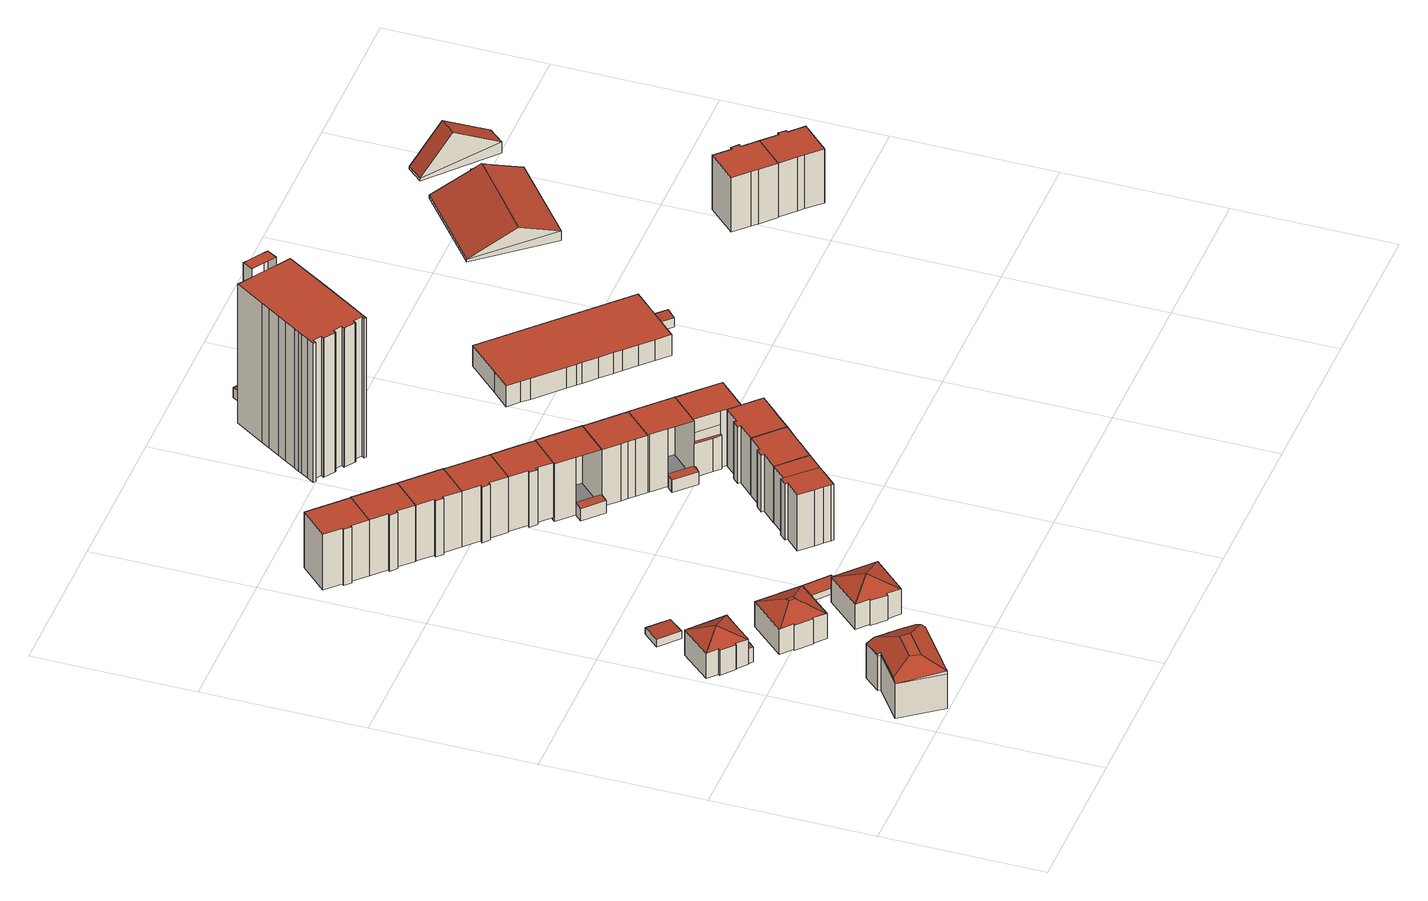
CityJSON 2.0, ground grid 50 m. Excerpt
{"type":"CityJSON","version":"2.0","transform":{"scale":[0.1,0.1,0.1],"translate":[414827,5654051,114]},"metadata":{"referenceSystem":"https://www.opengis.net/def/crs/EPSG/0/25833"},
"CityObjects":{
"building1":{"type":"Building","attributes":{"Dachtyp_tdc":"tdcFreeFormRoof","Gemeindeschluessel":14612000,"Dachneigung":27.38,"QualitaetDacherkennung":65,"Geometrietyp2DReferenz":"3000","measuredHeight":16.32,"function":"31001_9998","roofType":"5000"},"geometry":[{"type":"Solid","lod":"2","boundaries":[[[[0,1,2,3]],[[1,4,5,2]],[[4,6,7,5]],[[6,8,9,7]],[[8,10,11,9]],[[10,12,13,11]],[[12,14,15,13]],[[14,16,17,15]],[[16,18,19,17]],[[18,20,21,19]],[[20,22,23,21]],[[22,24,25,23]],[[24,0,3,25]],[[26,27,28,29,30,31,32]],[[33,34,30,29,35]],[[18,36,37,33,35,38,39]],[[27,40,41,42,43,44,39,38,28]],[[29,28,38,35]],[[18,39,44,20]],[[20,44,43,22]],[[22,43,42,24]],[[24,42,41,0]],[[0,41,40,1]],[[1,40,27,26,4]],[[12,34,33,37,14]],[[14,37,36,16]],[[16,36,18]],[[6,32,31,8]],[[4,26,32,6]],[[8,31,30,10]],[[10,30,34,12]],[[3,2,5,7,9,11,13,15,17,19,21,23,25]]]],"semantics":{"surfaces":[{"type":"WallSurface"},{"type":"RoofSurface"},{"type":"GroundSurface"}],"values":[[0,0,0,0,0,0,0,0,0,0,0,0,0,1,1,1,1,1,0,0,0,0,0,0,0,0,0,0,0,0,0,2]]}}]},
"building2":{"type":"Building","attributes":{"Gemeindeschluessel":14612000,"Geometrietyp2DReferenz":"3000","function":"31001_9998","roofType":"9999"},"children":["building2-1","building2-2"]},
"building2-1":{"type":"BuildingPart","attributes":{"Dachtyp_tdc":"tdcTentRoof","Dachneigung":28.35,"QualitaetDacherkennung":74,"Geometrietyp2DReferenz":"3000","measuredHeight":12.26,"roofType":"3500"},"parents":["building2"],"geometry":[{"type":"MultiSurface","lod":"2","boundaries":[[[45,46,47,48]],[[46,49,50,47]],[[49,51,52,50]],[[51,53,54,52]],[[53,55,56,54]],[[55,57,56]],[[58,59,60]],[[58,61,62,59]],[[61,63,64,62]],[[63,65,66,64]],[[65,45,48,66]],[[51,49,67]],[[53,51,67]],[[61,58,55,53,67]],[[49,46,45,65,63,61,67]],[[48,47,50,52,54,56,59,62,64,66]]],"semantics":{"surfaces":[{"type":"WallSurface"},{"type":"RoofSurface"},{"type":"GroundSurface"}],"values":[0,0,0,0,0,0,0,0,0,0,0,1,1,1,1,2]}}]},
"building2-2":{"type":"BuildingPart","attributes":{"Dachtyp_tdc":"tdcPolyFlatRoof","Dachneigung":0,"QualitaetDacherkennung":36,"Geometrietyp2DReferenz":"3000","measuredHeight":5.18,"roofType":"1000"},"parents":["building2"],"geometry":[{"type":"MultiSurface","lod":"2","boundaries":[[[68,69,70,71]],[[69,60,59,70]],[[57,68,71,56]],[[57,60,69,68]],[[71,70,59,56]]],"semantics":{"surfaces":[{"type":"WallSurface"},{"type":"RoofSurface"},{"type":"GroundSurface"}],"values":[0,0,0,1,2]}}]},
"building3":{"type":"Building","attributes":{"Dachtyp_tdc":"tdcPolyFlatRoof","Gemeindeschluessel":14612000,"Dachneigung":3.17,"QualitaetDacherkennung":68,"Geometrietyp2DReferenz":"3000","measuredHeight":2.6,"function":"31001_9998","roofType":"2100"},"geometry":[{"type":"Solid","lod":"2","boundaries":[[[[72,73,74,75]],[[73,76,77,74]],[[76,78,79,77]],[[78,72,75,79]],[[78,76,73,72]],[[75,74,77,79]]]],"semantics":{"surfaces":[{"type":"WallSurface"},{"type":"RoofSurface"},{"type":"GroundSurface"}],"values":[[0,0,0,0,1,2]]}}]},
"building4":{"type":"Building","attributes":{"Dachtyp_tdc":"tdcFreeFormRoof","Gemeindeschluessel":14612000,"Dachneigung":24.47,"QualitaetDacherkennung":80,"Geometrietyp2DReferenz":"3000","measuredHeight":12,"function":"31001_9998","roofType":"5000"},"geometry":[{"type":"Solid","lod":"2","boundaries":[[[[80,81,82,83]],[[81,84,85,82]],[[84,86,87,85]],[[86,88,89,87]],[[88,90,91,89]],[[90,92,93,91]],[[92,94,95,93]],[[94,80,83,95]],[[96,97,90,88,98]],[[92,97,96,99,100]],[[80,94,100,99,101,102,84,81]],[[101,98,88,86,102]],[[99,96,98,101]],[[92,90,97]],[[86,84,102]],[[94,92,100]],[[83,82,85,87,89,91,93,95]]]],"semantics":{"surfaces":[{"type":"WallSurface"},{"type":"RoofSurface"},{"type":"GroundSurface"}],"values":[[0,0,0,0,0,0,0,0,1,1,1,1,1,0,0,0,2]]}}]},
"building5":{"type":"Building","attributes":{"Dachtyp_tdc":"tdcTentRoof","Gemeindeschluessel":14612000,"Dachneigung":25.29,"QualitaetDacherkennung":81,"Geometrietyp2DReferenz":"3000","measuredHeight":12.24,"function":"31001_9998","roofType":"3500"},"geometry":[{"type":"Solid","lod":"2","boundaries":[[[[103,104,105,106]],[[104,107,108,105]],[[107,109,110,108]],[[109,111,112,110]],[[111,113,114,112]],[[113,115,116,114]],[[115,117,118,116]],[[117,103,106,118]],[[109,107,119]],[[111,109,119]],[[113,111,119]],[[107,104,103,117,115,113,119]],[[106,105,108,110,112,114,116,118]]]],"semantics":{"surfaces":[{"type":"WallSurface"},{"type":"RoofSurface"},{"type":"GroundSurface"}],"values":[[0,0,0,0,0,0,0,0,1,1,1,1,2]]}}]},
"building6":{"type":"Building","attributes":{"Dachtyp_tdc":"tdcPolyFlatRoof","Gemeindeschluessel":14612000,"Dachneigung":3.16,"QualitaetDacherkennung":81,"Geometrietyp2DReferenz":"3000","measuredHeight":2.35,"function":"31001_2463","roofType":"2100"},"geometry":[{"type":"Solid","lod":"2","boundaries":[[[[120,121,122,123]],[[121,124,125,122]],[[124,126,127,125]],[[126,120,123,127]],[[126,124,121,120]],[[123,122,125,127]]]],"semantics":{"surfaces":[{"type":"WallSurface"},{"type":"RoofSurface"},{"type":"GroundSurface"}],"values":[[0,0,0,0,1,2]]}}]},
"building7":{"type":"Building","attributes":{"Dachtyp_tdc":"tdcPolyFlatRoof","Gemeindeschluessel":14612000,"Dachneigung":0,"QualitaetDacherkennung":78,"Geometrietyp2DReferenz":"3000","measuredHeight":19.73,"function":"31001_9998","roofType":"1000"},"geometry":[{"type":"Solid","lod":"2","boundaries":[[[[128,129,130,131]],[[129,132,133,130]],[[132,134,135,133]],[[134,136,137,135]],[[136,138,139,137]],[[138,140,141,139]],[[140,142,143,141]],[[142,128,131,143]],[[142,140,138,136,134,132,129,128]],[[131,130,133,135,137,139,141,143]]]],"semantics":{"surfaces":[{"type":"WallSurface"},{"type":"RoofSurface"},{"type":"GroundSurface"}],"values":[[0,0,0,0,0,0,0,0,1,2]]}}]},
"building8":{"type":"Building","attributes":{"Dachtyp_tdc":"tdcPolyFlatRoof","Gemeindeschluessel":14612000,"Dachneigung":0,"QualitaetDacherkennung":79,"Geometrietyp2DReferenz":"3000","measuredHeight":19.75,"function":"31001_9998","roofType":"1000"},"geometry":[{"type":"Solid","lod":"2","boundaries":[[[[144,145,146,147]],[[145,148,131,146]],[[148,149,143,131]],[[149,150,151,143]],[[150,152,153,151]],[[152,154,155,153]],[[154,156,157,155]],[[156,144,147,157]],[[156,154,152,150,149,148,145,144]],[[147,146,131,143,151,153,155,157]]]],"semantics":{"surfaces":[{"type":"WallSurface"},{"type":"RoofSurface"},{"type":"GroundSurface"}],"values":[[0,0,0,0,0,0,0,0,1,2]]}}]},
"building9":{"type":"Building","attributes":{"Dachtyp_tdc":"tdcPolyFlatRoof","Gemeindeschluessel":14612000,"Dachneigung":0,"QualitaetDacherkennung":78,"Geometrietyp2DReferenz":"3000","measuredHeight":19.7,"function":"31001_9998","roofType":"1000"},"geometry":[{"type":"Solid","lod":"2","boundaries":[[[[152,150,158,159]],[[150,160,161,158]],[[160,162,163,161]],[[162,164,165,163]],[[164,166,167,165]],[[166,168,169,167]],[[168,170,171,169]],[[170,152,159,171]],[[170,168,166,164,162,160,150,152]],[[159,158,161,163,165,167,169,171]]]],"semantics":{"surfaces":[{"type":"WallSurface"},{"type":"RoofSurface"},{"type":"GroundSurface"}],"values":[[0,0,0,0,0,0,0,0,1,2]]}}]},
"building10":{"type":"Building","attributes":{"Dachtyp_tdc":"tdcPolyFlatRoof","Gemeindeschluessel":14612000,"Dachneigung":0,"QualitaetDacherkennung":78,"Geometrietyp2DReferenz":"3000","measuredHeight":19.64,"function":"31001_9998","roofType":"1000"},"geometry":[{"type":"Solid","lod":"2","boundaries":[[[[172,173,174,161]],[[173,175,176,174]],[[175,177,178,176]],[[177,179,180,178]],[[179,181,182,180]],[[181,183,184,182]],[[183,185,163,184]],[[185,172,161,163]],[[185,183,181,179,177,175,173,172]],[[161,174,176,178,180,182,184,163]]]],"semantics":{"surfaces":[{"type":"WallSurface"},{"type":"RoofSurface"},{"type":"GroundSurface"}],"values":[[0,0,0,0,0,0,0,0,1,2]]}}]},
"building11":{"type":"Building","attributes":{"Gemeindeschluessel":14612000,"Geometrietyp2DReferenz":"3000","function":"31001_9998","roofType":"9999"},"children":["building11-1","building11-2"]},
"building11-1":{"type":"BuildingPart","attributes":{"Dachtyp_tdc":"tdcPolyFlatRoof","Dachneigung":0,"QualitaetDacherkennung":71,"Geometrietyp2DReferenz":"3000","measuredHeight":19.78,"roofType":"1000"},"parents":["building11"],"geometry":[{"type":"MultiSurface","lod":"2","boundaries":[[[186,187,188,189]],[[187,190,191,188]],[[190,192,193,191]],[[192,194,195,193]],[[194,196,197,195]],[[196,198,199,197]],[[198,200,201,199]],[[200,202,203,201]],[[202,204,205,203]],[[204,206,207,205]],[[206,204,202,200,198,196,194,192,190,187,186]],[[189,188,191,193,195,197,199,201,203,205,207]]],"semantics":{"surfaces":[{"type":"WallSurface"},{"type":"RoofSurface"},{"type":"GroundSurface"}],"values":[0,0,0,0,0,0,0,0,0,0,1,2]}}]},
"building11-2":{"type":"BuildingPart","attributes":{"Dachtyp_tdc":"tdcPolyFlatRoof","Dachneigung":0,"QualitaetDacherkennung":67,"Geometrietyp2DReferenz":"3000","measuredHeight":19.78,"roofType":"1000"},"parents":["building11"],"geometry":[{"type":"MultiSurface","lod":"2","boundaries":[[[206,208,209,207]],[[208,210,211,209]],[[210,186,189,211]],[[186,210,208,206]],[[207,209,211,189]]],"semantics":{"surfaces":[{"type":"WallSurface"},{"type":"RoofSurface"},{"type":"GroundSurface"}],"values":[0,0,0,1,2]}}]},
"building12":{"type":"Building","attributes":{"Dachtyp_tdc":"tdcPolyFlatRoof","Gemeindeschluessel":14612000,"Dachneigung":0,"QualitaetDacherkennung":65,"Geometrietyp2DReferenz":"3000","measuredHeight":4.63,"function":"31001_9998","roofType":"1000"},"geometry":[{"type":"Solid","lod":"2","boundaries":[[[[212,213,214,215]],[[213,216,217,214]],[[216,218,219,217]],[[218,220,221,219]],[[220,222,223,221]],[[222,224,225,223]],[[224,226,227,225]],[[226,228,229,227]],[[228,230,231,229]],[[230,232,233,231]],[[232,234,235,233]],[[234,236,237,235]],[[236,212,215,237]],[[236,234,232,230,228,226,224,222,220,218,216,213,212]],[[215,214,217,219,221,223,225,227,229,231,233,235,237]]]],"semantics":{"surfaces":[{"type":"WallSurface"},{"type":"RoofSurface"},{"type":"GroundSurface"}],"values":[[0,0,0,0,0,0,0,0,0,0,0,0,0,1,2]]}}]},
"building13":{"type":"Building","attributes":{"Dachtyp_tdc":"tdcPolyFlatRoof","Gemeindeschluessel":14612000,"Dachneigung":0,"QualitaetDacherkennung":77,"Geometrietyp2DReferenz":"3000","measuredHeight":19.29,"function":"31001_9998","roofType":"1000"},"geometry":[{"type":"Solid","lod":"2","boundaries":[[[[238,239,240,241]],[[239,242,243,240]],[[242,244,245,243]],[[244,246,247,245]],[[246,175,248,247]],[[175,173,249,248]],[[173,250,251,249]],[[250,252,253,251]],[[252,254,255,253]],[[254,238,241,255]],[[254,252,250,173,175,246,244,242,239,238]],[[241,240,243,245,247,248,249,251,253,255]]]],"semantics":{"surfaces":[{"type":"WallSurface"},{"type":"RoofSurface"},{"type":"GroundSurface"}],"values":[[0,0,0,0,0,0,0,0,0,0,1,2]]}}]},
"building14":{"type":"Building","attributes":{"Gemeindeschluessel":14612000,"Geometrietyp2DReferenz":"3000","function":"31001_9998","roofType":"9999"},"children":["building14-1","building14-2"]},
"building14-1":{"type":"BuildingPart","attributes":{"Dachtyp_tdc":"tdcPolyFlatRoof","Dachneigung":0,"QualitaetDacherkennung":75,"Geometrietyp2DReferenz":"3000","measuredHeight":20.2,"roofType":"1000"},"parents":["building14"],"geometry":[{"type":"MultiSurface","lod":"2","boundaries":[[[256,257,258,259,260]],[[261,262,263]],[[261,264,265,262]],[[264,266,267,265]],[[266,268,269,267]],[[268,256,260,269]],[[268,266,264,261,257,256]],[[260,259,262,265,267,269]]],"semantics":{"surfaces":[{"type":"WallSurface"},{"type":"RoofSurface"},{"type":"GroundSurface"}],"values":[0,0,0,0,0,0,1,2]}}]},
"building14-2":{"type":"BuildingPart","attributes":{"Dachtyp_tdc":"tdcPolyFlatRoof","Dachneigung":0,"QualitaetDacherkennung":64,"Geometrietyp2DReferenz":"3000","measuredHeight":4.3,"roofType":"1000"},"parents":["building14"],"geometry":[{"type":"MultiSurface","lod":"2","boundaries":[[[258,270,271,259]],[[270,272,273,271]],[[272,263,262,273]],[[272,270,258,263]],[[262,259,271,273]]],"semantics":{"surfaces":[{"type":"WallSurface"},{"type":"RoofSurface"},{"type":"GroundSurface"}],"values":[0,0,0,1,2]}}]},
"building15":{"type":"Building","attributes":{"Dachtyp_tdc":"tdcPolyFlatRoof","Gemeindeschluessel":14612000,"Dachneigung":0,"QualitaetDacherkennung":75,"Geometrietyp2DReferenz":"3000","measuredHeight":20.03,"function":"31001_9998","roofType":"1000"},"geometry":[{"type":"Solid","lod":"2","boundaries":[[[[274,275,276,277]],[[275,278,279,276]],[[278,280,281,279]],[[280,282,283,281]],[[282,284,285,283]],[[284,286,287,285]],[[286,210,288,287]],[[210,208,289,288]],[[208,290,291,289]],[[290,274,277,291]],[[290,208,210,286,284,282,280,278,275,274]],[[277,276,279,281,283,285,287,288,289,291]]]],"semantics":{"surfaces":[{"type":"WallSurface"},{"type":"RoofSurface"},{"type":"GroundSurface"}],"values":[[0,0,0,0,0,0,0,0,0,0,1,2]]}}]},
"building16":{"type":"Building","attributes":{"Dachtyp_tdc":"tdcPolyFlatRoof","Gemeindeschluessel":14612000,"Dachneigung":0,"QualitaetDacherkennung":73,"Geometrietyp2DReferenz":"3000","measuredHeight":20.15,"function":"31001_9998","roofType":"1000"},"geometry":[{"type":"Solid","lod":"2","boundaries":[[[[292,293,294,295]],[[293,296,297,294]],[[296,298,259,297]],[[298,299,260,259]],[[299,300,301,260]],[[300,302,303,301]],[[302,292,295,303]],[[302,300,299,298,296,293,292]],[[295,294,297,259,260,301,303]]]],"semantics":{"surfaces":[{"type":"WallSurface"},{"type":"RoofSurface"},{"type":"GroundSurface"}],"values":[[0,0,0,0,0,0,0,1,2]]}}]},
"building17":{"type":"Building","attributes":{"Gemeindeschluessel":14612000,"Geometrietyp2DReferenz":"3000","function":"31001_9998","roofType":"9999"},"children":["building17-1","building17-2"]},
"building17-1":{"type":"BuildingPart","attributes":{"Dachtyp_tdc":"tdcPolyFlatRoof","Dachneigung":0,"QualitaetDacherkennung":64,"Geometrietyp2DReferenz":"3000","measuredHeight":4.33,"roofType":"1000"},"parents":["building17"],"geometry":[{"type":"MultiSurface","lod":"2","boundaries":[[[304,305,306,307]],[[305,308,309,306]],[[308,310,311,309]],[[312,313,314,315]],[[313,316,317,314]],[[316,304,307,317]],[[316,313,312,310,308,305,304]],[[307,306,309,311,315,314,317]]],"semantics":{"surfaces":[{"type":"WallSurface"},{"type":"RoofSurface"},{"type":"GroundSurface"}],"values":[0,0,0,0,0,0,1,2]}}]},
"building17-2":{"type":"BuildingPart","attributes":{"Dachtyp_tdc":"tdcPolyFlatRoof","Dachneigung":0,"QualitaetDacherkennung":74,"Geometrietyp2DReferenz":"3000","measuredHeight":20.21,"roofType":"1000"},"parents":["building17"],"geometry":[{"type":"MultiSurface","lod":"2","boundaries":[[[318,319,315,320]],[[319,312,315]],[[321,311,310]],[[321,322,323,311]],[[322,324,325,323]],[[324,326,327,325]],[[326,318,320,327]],[[326,324,322,321,319,318]],[[320,315,311,323,325,327]]],"semantics":{"surfaces":[{"type":"WallSurface"},{"type":"RoofSurface"},{"type":"GroundSurface"}],"values":[0,0,0,0,0,0,0,1,2]}}]},
"building18":{"type":"Building","attributes":{"Dachtyp_tdc":"tdcPolyFlatRoof","Gemeindeschluessel":14612000,"Dachneigung":0,"QualitaetDacherkennung":73,"Geometrietyp2DReferenz":"3000","measuredHeight":20.01,"function":"31001_9998","roofType":"1000"},"geometry":[{"type":"Solid","lod":"2","boundaries":[[[[280,328,329,281]],[[328,330,331,329]],[[330,332,333,331]],[[332,334,335,333]],[[334,336,337,335]],[[336,338,339,337]],[[338,340,341,339]],[[340,342,343,341]],[[342,344,345,343]],[[344,346,347,345]],[[346,282,283,347]],[[282,280,281,283]],[[282,346,344,342,340,338,336,334,332,330,328,280]],[[281,329,331,333,335,337,339,341,343,345,347,283]]]],"semantics":{"surfaces":[{"type":"WallSurface"},{"type":"RoofSurface"},{"type":"GroundSurface"}],"values":[[0,0,0,0,0,0,0,0,0,0,0,0,1,2]]}}]},
"building19":{"type":"Building","attributes":{"Dachtyp_tdc":"tdcPolyFlatRoof","Gemeindeschluessel":14612000,"Dachneigung":0,"QualitaetDacherkennung":66,"Geometrietyp2DReferenz":"3000","measuredHeight":4.85,"function":"31001_9998","roofType":"1000"},"geometry":[{"type":"Solid","lod":"2","boundaries":[[[[348,349,350,351]],[[349,352,353,350]],[[352,354,355,353]],[[354,356,357,355]],[[356,358,359,357]],[[358,360,361,359]],[[360,362,363,361]],[[362,364,365,363]],[[364,366,367,365]],[[366,368,369,367]],[[368,370,371,369]],[[370,372,373,371]],[[372,348,351,373]],[[372,370,368,366,364,362,360,358,356,354,352,349,348]],[[351,350,353,355,357,359,361,363,365,367,369,371,373]]]],"semantics":{"surfaces":[{"type":"WallSurface"},{"type":"RoofSurface"},{"type":"GroundSurface"}],"values":[[0,0,0,0,0,0,0,0,0,0,0,0,0,1,2]]}}]},
"building20":{"type":"Building","attributes":{"Gemeindeschluessel":14612000,"Geometrietyp2DReferenz":"3000","function":"31001_9998","roofType":"9999"},"children":["building20-1","building20-2"]},
"building20-1":{"type":"BuildingPart","attributes":{"Dachtyp_tdc":"tdcPolyFlatRoof","Dachneigung":0,"QualitaetDacherkennung":3,"Geometrietyp2DReferenz":"3000","measuredHeight":11.85,"roofType":"1000"},"parents":["building20"],"geometry":[{"type":"MultiSurface","lod":"2","boundaries":[[[374,375,376,377]],[[375,378,379,376]],[[378,380,381,379]],[[380,382,383,381]],[[380,378,375,374,382]],[[383,377,376,379,381]]],"semantics":{"surfaces":[{"type":"WallSurface"},{"type":"RoofSurface"},{"type":"GroundSurface"}],"values":[0,0,0,0,1,2]}}]},
"building20-2":{"type":"BuildingPart","attributes":{"Dachtyp_tdc":"tdcPolyFlatRoof","Dachneigung":0,"QualitaetDacherkennung":74,"Geometrietyp2DReferenz":"3000","measuredHeight":19.98,"roofType":"1000"},"parents":["building20"],"geometry":[{"type":"MultiSurface","lod":"2","boundaries":[[[384,338,385,386]],[[338,336,387,385]],[[336,388,374,377,387]],[[389,390,391,383,382]],[[390,384,386,391]],[[390,389,388,336,338,384]],[[386,385,387,377,383,391]]],"semantics":{"surfaces":[{"type":"WallSurface"},{"type":"RoofSurface"},{"type":"GroundSurface"}],"values":[0,0,0,0,0,1,2]}}]},
"building21":{"type":"Building","attributes":{"Gemeindeschluessel":14612000,"Geometrietyp2DReferenz":"3000","function":"31001_9998","roofType":"9999"},"children":["building21-1","building21-2","building21-3"]},
"building21-1":{"type":"BuildingPart","attributes":{"Dachtyp_tdc":"tdcPolyFlatRoof","Dachneigung":0,"QualitaetDacherkennung":25,"Geometrietyp2DReferenz":"3000","measuredHeight":51.94,"roofType":"1000"},"parents":["building21"],"geometry":[{"type":"MultiSurface","lod":"2","boundaries":[[[392,393,394,395,396]],[[393,397,398,394]],[[397,399,398]],[[400,401,402]],[[400,403,404,401]],[[403,405,406,407,404]],[[403,400,397,393,392,405]],[[407,395,394,398,401,404]]],"semantics":{"surfaces":[{"type":"WallSurface"},{"type":"RoofSurface"},{"type":"GroundSurface"}],"values":[0,0,0,0,0,0,1,2]}}]},
"building21-2":{"type":"BuildingPart","attributes":{"Dachtyp_tdc":"tdcPolyFlatRoof","Dachneigung":0,"QualitaetDacherkennung":38,"Geometrietyp2DReferenz":"3000","measuredHeight":3.44,"roofType":"1000"},"parents":["building21"],"geometry":[{"type":"MultiSurface","lod":"2","boundaries":[[[399,408,409,398]],[[408,410,411,409]],[[410,402,401,411]],[[402,410,408,399]],[[398,409,411,401]]],"semantics":{"surfaces":[{"type":"WallSurface"},{"type":"RoofSurface"},{"type":"GroundSurface"}],"values":[0,0,0,1,2]}}]},
"building21-3":{"type":"BuildingPart","attributes":{"Dachtyp_tdc":"tdcPolyFlatRoof","Dachneigung":0,"QualitaetDacherkennung":41,"Geometrietyp2DReferenz":"3000","measuredHeight":49.07,"roofType":"1000"},"parents":["building21"],"geometry":[{"type":"MultiSurface","lod":"2","boundaries":[[[406,412,413,407]],[[412,414,415,413]],[[414,416,417,415]],[[416,418,419,417]],[[418,420,421,419]],[[420,422,423,421]],[[422,424,425,423]],[[424,426,427,425]],[[426,428,429,427]],[[428,430,431,429]],[[430,432,433,431]],[[432,434,435,433]],[[434,436,437,435]],[[436,438,439,437]],[[438,440,441,439]],[[440,442,443,441]],[[442,444,445,443]],[[444,446,447,445]],[[446,448,449,447]],[[448,450,451,449]],[[450,452,453,451]],[[452,454,455,453]],[[454,456,457,455]],[[456,458,459,457]],[[458,460,461,459]],[[460,462,463,461]],[[462,464,465,463]],[[464,466,467,465]],[[466,468,469,467]],[[468,470,471,469]],[[470,472,473,471]],[[472,396,395,473]],[[396,472,470,468,466,464,462,460,458,456,454,452,450,448,446,444,442,440,438,436,434,432,430,428,426,424,422,420,418,416,414,412,406]],[[407,413,415,417,419,421,423,425,427,429,431,433,435,437,439,441,443,445,447,449,451,453,455,457,459,461,463,465,467,469,471,473,395]]],"semantics":{"surfaces":[{"type":"WallSurface"},{"type":"RoofSurface"},{"type":"GroundSurface"}],"values":[0,0,0,0,0,0,0,0,0,0,0,0,0,0,0,0,0,0,0,0,0,0,0,0,0,0,0,0,0,0,0,0,1,2]}}]},
"building22":{"type":"Building","attributes":{"Gemeindeschluessel":14612000,"Geometrietyp2DReferenz":"3000","function":"31001_9998","roofType":"9999"},"children":["building22-1","building22-2"]},
"building22-1":{"type":"BuildingPart","attributes":{"Dachtyp_tdc":"tdcPolyFlatRoof","Dachneigung":0,"QualitaetDacherkennung":72,"Geometrietyp2DReferenz":"3000","measuredHeight":7.28,"roofType":"1000"},"parents":["building22"],"geometry":[{"type":"MultiSurface","lod":"2","boundaries":[[[474,475,476,477]],[[475,478,476]],[[479,480,481,482,483]],[[480,484,485,481]],[[484,486,487,485]],[[486,488,489,487]],[[488,490,491,489]],[[490,492,493,491]],[[492,494,495,493]],[[494,496,497,495]],[[496,498,499,497]],[[498,500,501,499]],[[500,502,503,501]],[[502,504,505,503]],[[504,506,507,505]],[[506,508,509,507]],[[508,474,477,509]],[[508,506,504,502,500,498,496,494,492,490,488,486,484,480,479,475,474]],[[477,476,482,481,485,487,489,491,493,495,497,499,501,503,505,507,509]]],"semantics":{"surfaces":[{"type":"WallSurface"},{"type":"RoofSurface"},{"type":"GroundSurface"}],"values":[0,0,0,0,0,0,0,0,0,0,0,0,0,0,0,0,0,1,2]}}]},
"building22-2":{"type":"BuildingPart","attributes":{"Dachtyp_tdc":"tdcPolyFlatRoof","Dachneigung":5,"QualitaetDacherkennung":52,"Geometrietyp2DReferenz":"3000","measuredHeight":3.48,"roofType":"2100"},"parents":["building22"],"geometry":[{"type":"MultiSurface","lod":"2","boundaries":[[[478,510,511,476]],[[510,512,513,511]],[[512,514,515,513]],[[512,510,478,483,516,514]],[[515,517,482,476,511,513]],[[514,516,517,515]],[[516,483,482,517]]],"semantics":{"surfaces":[{"type":"WallSurface"},{"type":"RoofSurface"},{"type":"GroundSurface"}],"values":[0,0,0,1,2,0,0]}}]},
"building23":{"type":"Building","attributes":{"Dachtyp_tdc":"tdcFreeFormRoof","Gemeindeschluessel":14612000,"Dachneigung":24.59,"QualitaetDacherkennung":37,"Geometrietyp2DReferenz":"3000","measuredHeight":8.02,"function":"31001_2000","roofType":"5000"},"geometry":[{"type":"Solid","lod":"2","boundaries":[[[[518,519,520,521]],[[519,522,523,520]],[[522,524,525,523]],[[524,526,527,525]],[[526,528,529,527]],[[528,518,521,529]],[[530,531,528,526,524]],[[522,519,518,531,530]],[[518,528,531]],[[524,522,530]],[[521,520,523,525,527,529]]]],"semantics":{"surfaces":[{"type":"WallSurface"},{"type":"RoofSurface"},{"type":"GroundSurface"}],"values":[[0,0,0,0,0,0,1,1,0,0,2]]}}]},
"building24":{"type":"Building","attributes":{"Dachtyp_tdc":"tdcPolyFlatRoof","Gemeindeschluessel":14612000,"Dachneigung":0,"QualitaetDacherkennung":71,"Geometrietyp2DReferenz":"3000","measuredHeight":19.25,"function":"31001_9998","roofType":"1000"},"geometry":[{"type":"Solid","lod":"2","boundaries":[[[[532,533,534,535]],[[533,536,537,534]],[[536,538,539,537]],[[538,540,541,539]],[[540,542,543,541]],[[542,544,545,543]],[[544,546,547,545]],[[546,548,549,547]],[[548,550,551,549]],[[550,532,535,551]],[[550,548,546,544,542,540,538,536,533,532]],[[535,534,537,539,541,543,545,547,549,551]]]],"semantics":{"surfaces":[{"type":"WallSurface"},{"type":"RoofSurface"},{"type":"GroundSurface"}],"values":[[0,0,0,0,0,0,0,0,0,0,1,2]]}}]},
"building25":{"type":"Building","attributes":{"Dachtyp_tdc":"tdcPolyFlatRoof","Gemeindeschluessel":14612000,"Dachneigung":0,"QualitaetDacherkennung":76,"Geometrietyp2DReferenz":"3000","measuredHeight":19,"function":"31001_9998","roofType":"1000"},"geometry":[{"type":"Solid","lod":"2","boundaries":[[[[552,553,554,555]],[[553,556,557,554]],[[556,558,559,557]],[[558,560,561,559]],[[560,562,563,561]],[[562,546,564,563]],[[546,544,565,564]],[[544,566,567,565]],[[566,568,569,567]],[[568,552,555,569]],[[568,566,544,546,562,560,558,556,553,552]],[[555,554,557,559,561,563,564,565,567,569]]]],"semantics":{"surfaces":[{"type":"WallSurface"},{"type":"RoofSurface"},{"type":"GroundSurface"}],"values":[[0,0,0,0,0,0,0,0,0,0,1,2]]}}]},
"building26":{"type":"Building","attributes":{"Dachtyp_tdc":"tdcPolyFlatRoof","Gemeindeschluessel":14612000,"Dachneigung":4.16,"QualitaetDacherkennung":71,"Geometrietyp2DReferenz":"3000","measuredHeight":4.08,"function":"31001_2000","roofType":"2100"},"geometry":[{"type":"Solid","lod":"2","boundaries":[[[[570,571,572,573]],[[571,574,575,572]],[[574,576,577,575]],[[576,570,573,577]],[[576,574,571,570]],[[573,572,575,577]]]],"semantics":{"surfaces":[{"type":"WallSurface"},{"type":"RoofSurface"},{"type":"GroundSurface"}],"values":[[0,0,0,0,1,2]]}}]},
"building27":{"type":"Building","attributes":{"Dachtyp_tdc":"tdcGableRoof","Gemeindeschluessel":14612000,"Dachneigung":31.09,"QualitaetDacherkennung":3,"Geometrietyp2DReferenz":"3000","measuredHeight":13.2,"function":"31001_2000","roofType":"3100"},"geometry":[{"type":"Solid","lod":"2","boundaries":[[[[578,579,580,581]],[[579,582,583,580]],[[582,584,585,583]],[[584,578,581,585]],[[582,579,586]],[[578,584,587]],[[579,578,587,586]],[[584,582,586,587]],[[581,580,583,585]]]],"semantics":{"surfaces":[{"type":"WallSurface"},{"type":"RoofSurface"},{"type":"GroundSurface"}],"values":[[0,0,0,0,0,0,1,1,2]]}}]}
},
"vertices":[
[248,178,132],[273,155,132],[273,155,10],[248,178,10],[269,126,132],[269,126,10],[133,27,132],[133,27,10],[111,11,132],[111,11,10],[101,3,132],[101,3,10],[12,125,132],[12,125,10],[120,205,132],[120,205,10],[115,213,132],[115,213,10],[159,261,132],[159,261,10],[208,216,132],[208,216,10],[210,217,132],[210,217,10],[250,180,132],[250,180,10],[269,126,143],[270,139,148],[193,142,173],[112,83,173],[101,3,143],[111,11,143],[133,27,143],[25,135,143],[12,125,133],[95,113,173],[115,213,138],[120,205,143],[168,168,173],[178,243,145],[273,155,142],[248,178,143],[250,180,141],[210,217,143],[208,216,144],
[36,651,98],[39,655,100],[39,655,11],[36,651,11],[10,681,100],[10,681,11],[91,772,100],[91,772,11],[190,683,101],[190,683,11],[143,631,101],[143,631,11],[143,631,63],[110,594,101],[110,594,11],[110,594,63],[107,591,101],[107,591,11],[78,619,101],[78,619,11],[75,616,98],[75,616,11],[99,682,133],
[157,618,63],[124,582,63],[124,582,11],[157,618,11],
[104,859,34],[148,908,31],[148,908,8],[104,859,8],[206,855,31],[206,855,8],[163,806,34],[163,806,8],
[254,450,99],[210,491,99],[210,491,11],[254,450,11],[213,494,101],[213,494,11],[179,524,99],[179,524,11],[276,630,100],[276,630,11],[386,529,100],[386,529,11],[290,422,99],[290,422,11],[256,453,101],[256,453,11],[296,522,130],[386,528,100],[279,538,130],[287,515,131],[288,424,101],[272,528,131],[182,522,101],
[386,328,98],[389,331,100],[389,331,11],[386,328,11],[355,362,99],[355,362,11],[451,465,99],[451,465,11],[558,366,100],[558,366,11],[462,263,100],[462,263,11],[429,294,100],[429,294,11],[425,290,98],[425,290,11],[457,364,133],
[391,555,31],[424,594,33],[424,594,10],[391,555,10],[539,496,33],[539,496,10],[506,458,31],[506,458,10],
[147,1720,204],[106,1761,204],[106,1761,7],[147,1720,7],[101,1756,204],[101,1756,7],[83,1773,204],[83,1773,7],[88,1778,204],[88,1778,7],[44,1822,204],[44,1822,7],[123,1903,204],[123,1903,7],[227,1802,204],[227,1802,7],
[185,1673,205],[190,1679,205],[190,1679,7],[185,1673,7],[147,1720,205],[227,1802,205],[330,1701,205],[330,1701,7],[251,1620,205],[251,1620,7],[209,1661,205],[209,1661,7],[204,1656,205],[204,1656,7],
[330,1701,8],[251,1620,8],[433,1601,205],[433,1601,8],[353,1519,205],[353,1519,8],[310,1561,205],[310,1561,8],[305,1556,205],[305,1556,8],[287,1573,205],[287,1573,8],[292,1579,205],[292,1579,8],
[433,1601,204],[537,1499,204],[537,1499,8],[458,1418,204],[458,1418,8],[414,1461,204],[414,1461,8],[408,1454,204],[408,1454,8],[389,1472,204],[389,1472,8],[395,1478,204],[395,1478,8],[353,1519,204],
[781,613,204],[767,598,204],[767,598,6],[781,613,6],[722,552,204],[722,552,6],[717,557,204],[717,557,6],[700,574,204],[700,574,6],[680,593,204],[680,593,6],[642,631,204],[642,631,6],[685,674,204],[685,674,6],[679,680,204],[679,680,6],[697,699,204],[697,699,6],[702,694,204],[702,694,6],
[744,736,204],[744,736,6],[824,657,204],[824,657,6],
[600,1438,56],[537,1499,56],[537,1499,10],[600,1438,10],[433,1601,56],[433,1601,10],[330,1701,56],[330,1701,10],[227,1802,56],[227,1802,10],[288,1865,56],[288,1865,10],[446,1711,56],[446,1711,10],[440,1704,56],[440,1704,10],[486,1659,56],[486,1659,10],[493,1666,56],[493,1666,10],[662,1501,56],[662,1501,10],[700,1465,56],[700,1465,10],[638,1401,56],[638,1401,10],
[524,1354,204],[519,1358,204],[519,1358,11],[524,1354,11],[514,1351,204],[514,1351,11],[495,1369,204],[495,1369,11],[501,1375,204],[501,1375,11],[458,1418,11],[537,1499,11],[600,1438,204],[600,1438,11],[638,1401,204],[638,1401,11],[558,1320,204],[558,1320,11],
[742,1299,205],[658,1213,205],[658,1213,46],[658,1213,3],[742,1299,3],[600,1269,205],[600,1269,3],[600,1269,46],[553,1314,205],[553,1314,3],[558,1320,205],[558,1320,3],[638,1401,205],[638,1401,3],
[636,1191,46],[636,1191,3],[578,1247,46],[578,1247,3],
[779,784,204],[798,803,204],[798,803,4],[779,784,4],[803,798,204],[803,798,4],[843,838,204],[843,838,4],[925,759,204],[925,759,4],[882,716,204],[882,716,4],[867,700,204],[867,700,4],[824,657,4],[744,736,4],[785,778,204],[785,778,4],
[733,1139,204],[717,1155,204],[717,1155,3],[733,1139,3],[701,1170,204],[701,1170,3],[658,1213,204],[742,1299,204],[845,1199,204],[845,1199,3],[761,1112,204],[761,1112,3],
[784,1048,46],[786,1050,46],[786,1050,2],[784,1048,2],[798,1063,46],[798,1063,2],[805,1069,46],[805,1069,2],[864,1011,46],[860,1006,46],[860,1006,2],[864,1011,2],[843,990,46],[843,990,2],
[949,1098,205],[864,1011,205],[949,1098,2],[805,1069,205],[765,1108,205],[765,1108,2],[761,1112,205],[761,1112,2],[845,1199,205],[845,1199,2],
[886,882,204],[886,882,4],[880,888,204],[880,888,4],[898,906,204],[898,906,4],[904,900,204],[904,900,4],[945,942,204],[945,942,4],[976,912,204],[976,912,4],[1004,885,204],[1004,885,4],[1027,863,204],[1027,863,4],[984,819,204],[984,819,4],[967,803,204],[967,803,4],
[949,1098,57],[845,1199,57],[845,1199,8],[949,1098,8],[742,1299,57],[742,1299,8],[638,1401,57],[638,1401,8],[700,1465,57],[700,1465,8],[824,1343,57],[824,1343,8],[818,1336,57],[818,1336,8],[835,1319,57],[835,1319,8],[842,1325,57],[842,1325,8],[906,1263,57],[906,1263,8],[1012,1160,57],[1012,1160,8],[1118,1057,57],[1118,1057,8],[1056,994,57],[1056,994,8],
[932,957,123],[926,951,123],[926,951,5],[932,957,5],[906,970,123],[906,970,5],[864,1011,123],[864,1011,5],[871,1018,123],[871,1018,5],
[1056,994,204],[976,912,5],[1056,994,5],[945,942,5],[932,957,204],[871,1018,204],[949,1098,204],[949,1098,5],
[719,2264,529],[739,2295,529],[739,2295,9],[719,2264,9],[719,2264,500],[750,2288,529],[750,2288,9],[750,2288,44],[801,2255,529],[801,2255,9],[801,2255,44],[812,2248,529],[812,2248,9],[792,2217,529],[792,2217,500],[792,2217,9],
[783,2340,44],[783,2340,9],[834,2307,44],[834,2307,9],
[835,2190,500],[835,2190,9],[736,2036,500],[736,2036,9],[716,2005,500],[716,2005,9],[695,1972,500],[695,1972,9],[650,1903,500],[650,1903,9],[644,1907,500],[644,1907,9],[650,1916,500],[650,1916,9],[625,1931,500],[625,1931,9],[619,1923,500],[619,1923,9],[617,1924,500],[617,1924,9],[587,1944,500],[587,1944,9],[585,1945,500],[585,1945,9],[591,1954,500],[591,1954,9],[566,1970,500],[566,1970,9],[560,1961,500],[560,1961,9],[558,1962,500],[558,1962,9],[525,1983,500],[525,1983,9],[524,1984,500],[524,1984,9],[530,1994,500],[530,1994,9],[506,2009,500],[506,2009,9],[500,1999,500],[500,1999,9],[492,2004,500],[492,2004,9],[506,2025,500],[506,2025,9],[520,2048,500],[520,2048,9],[527,2059,500],[527,2059,9],[538,2075,500],[538,2075,9],[559,2109,500],[559,2109,9],[576,2135,500],[576,2135,9],[599,2171,500],[599,2171,9],[617,2198,500],[617,2198,9],[677,2291,500],[677,2291,9],
[1500,1396,85],[1461,1355,85],[1461,1355,12],[1500,1396,12],[1461,1355,47],[1434,1327,85],[1357,1248,85],[1357,1248,12],[1434,1327,12],[1434,1327,44],[1320,1283,85],[1320,1283,12],[1283,1319,85],[1283,1319,12],[1248,1354,85],[1248,1354,12],[1227,1374,85],[1227,1374,12],[1194,1406,85],[1194,1406,12],[1156,1442,85],[1156,1442,12],[1144,1454,85],[1144,1454,12],[1122,1475,85],[1122,1475,12],[1041,1554,85],[1041,1554,12],[1020,1575,85],[1020,1575,12],[987,1607,85],[987,1607,12],[1037,1658,85],[1037,1658,12],[1131,1755,85],[1131,1755,12],
[1477,1339,47],[1477,1339,12],[1507,1310,47],[1507,1310,12],[1480,1282,44],[1480,1282,12],[1450,1312,44],[1450,1312,12],
[1919,1972,85],[1979,1898,51],[1979,1898,16],[1919,1972,16],[1741,1705,51],[1741,1705,16],[1564,1923,25],[1564,1923,16],[1804,2116,26],[1804,2116,16],[1889,2010,88],[1889,2010,16],[1662,1803,96],[1901,1995,96],
[1918,1266,219],[1998,1349,219],[1998,1349,27],[1918,1266,27],[2042,1306,219],[2042,1306,27],[2048,1312,219],[2048,1312,27],[2067,1294,219],[2067,1294,27],[2061,1287,219],[2061,1287,27],[2103,1247,219],[2103,1247,27],[2023,1164,219],[2023,1164,27],[1979,1206,219],[1979,1206,27],[1963,1222,219],[1963,1222,27],
[2171,1191,219],[2165,1186,219],[2165,1186,29],[2171,1191,29],[2207,1146,219],[2207,1146,29],[2126,1063,219],[2126,1063,29],[2083,1106,219],[2083,1106,29],[2067,1122,219],[2067,1122,29],[2023,1164,29],[2103,1247,29],[2147,1204,219],[2147,1204,29],[2152,1210,219],[2152,1210,29],
[1889,2010,54],[1917,2032,56],[1917,2032,15],[1889,2010,15],[1947,1994,56],[1947,1994,15],[1919,1972,54],[1919,1972,15],
[1867,2164,25],[1909,2210,25],[1909,2210,16],[1867,2164,16],[2103,2038,55],[2103,2038,16],[2062,1991,55],[2062,1991,16],[1987,2141,148],[1946,2094,148]
]}
